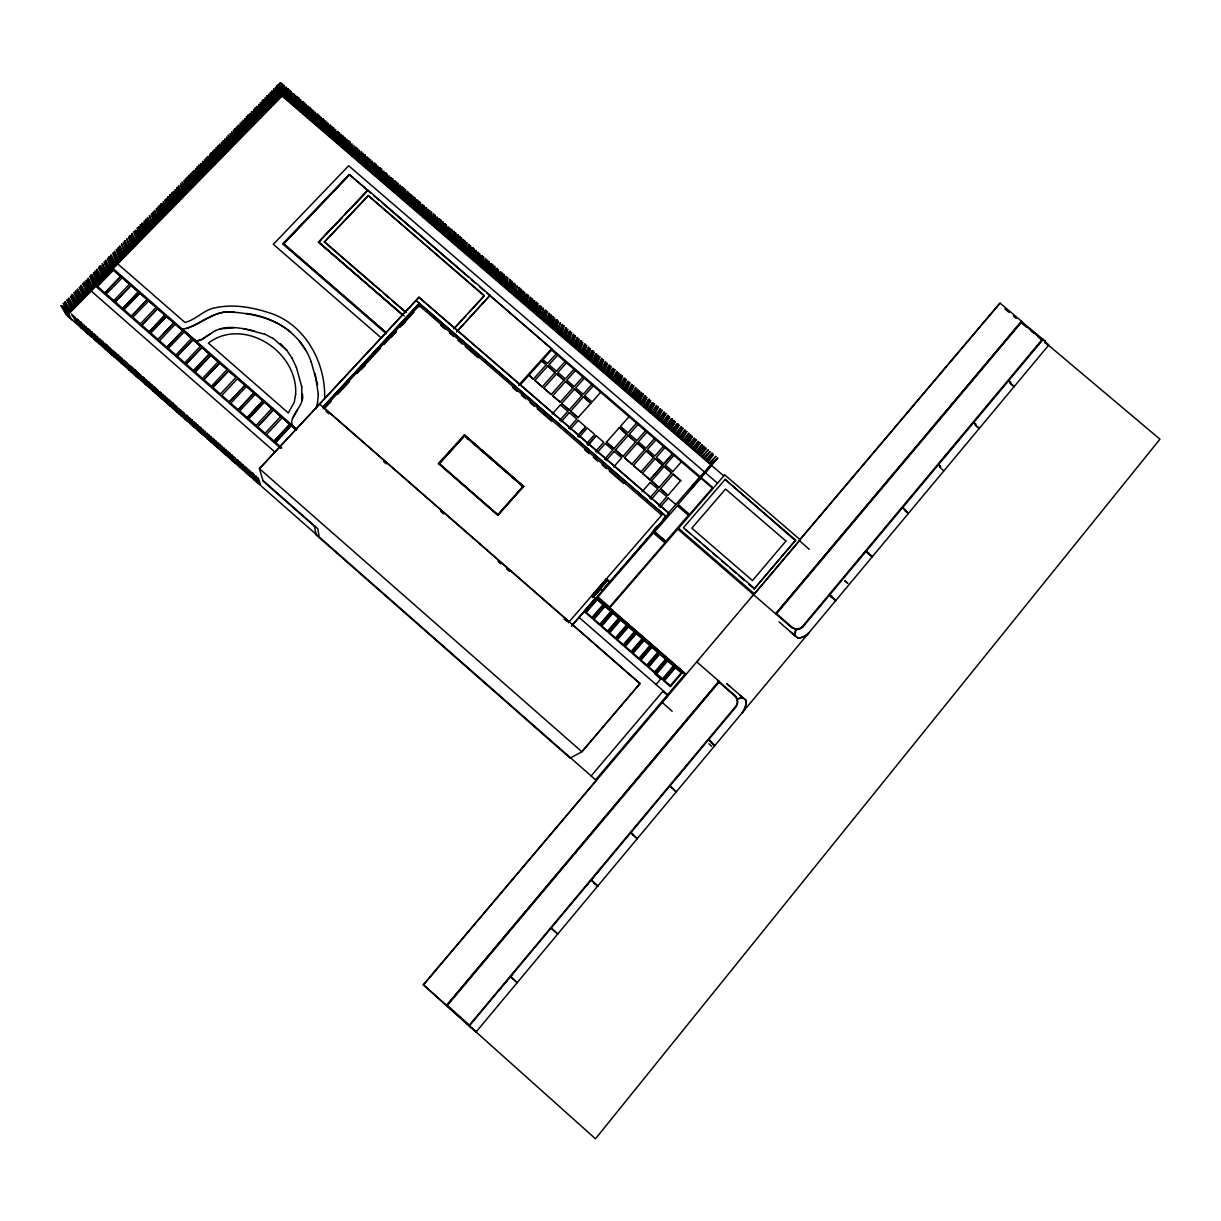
<?xml version="1.0" encoding="UTF-8"?>
<svg xmlns="http://www.w3.org/2000/svg" width="1221" height="1221" viewBox="0 0 1221 1221"><rect width="100%" height="100%" fill="white"/><g stroke="black" fill="none" stroke-linecap="round" stroke-linejoin="round"><path stroke-width="1.5" d="M375.458 176.022L375.931 164.377M376.541 175.977L376.037 164.377M377.274 177.579L377.304 166.483M378.357 177.533L377.884 165.964M379.09 179.136L379.151 168.071M380.174 179.105L380.25 168.025M380.906 180.708L381.471 169.139M381.99 180.662L381.578 169.139M382.722 182.265L382.845 171.245M383.806 182.219L383.943 171.199M384.554 183.837L384.691 172.833M385.622 183.791L385.79 172.787M386.37 185.394L387.011 173.901L387.454 185.348M388.186 186.966L388.4 176.022M389.27 186.92L389.499 175.977M390.003 188.522L390.247 177.61M391.086 188.477L391.346 177.564M391.819 190.094L392.552 178.663M392.903 190.049L392.674 178.663M393.635 191.651L393.94 180.784M394.719 191.605L395.039 180.739M395.467 193.223L396.245 181.853M396.55 193.177L396.886 182.326M397.283 194.78L398.107 183.44M398.367 194.734L398.214 183.425M399.099 196.352L399.481 185.546M400.183 196.306L400.061 185.027M400.915 197.909L401.801 186.615M1010.545 382.524L1008.714 380.845M1010.164 383.15L1010.469 382.326M401.999 197.878L402.442 187.103M402.747 199.481L403.647 188.202M403.83 199.435L403.769 188.202M404.563 201.053L405.036 190.323M405.647 201.007L405.616 189.789M406.379 202.61L407.356 191.392M407.463 202.564L407.997 191.865M408.211 204.182L408.745 193.513M409.294 204.136L409.844 193.467L408.76 193.452M410.027 205.754L410.592 195.101M411.111 205.708L411.691 195.055L410.622 195.039M411.859 207.311L412.912 196.169M412.927 207.265L413.553 196.642M795.665 629.334L794.428 635.378L794.718 632.524M795.97 629.487L794.886 635.53M413.675 208.883L414.758 197.756M414.758 208.837L414.881 197.756M415.491 210.455L416.147 199.878M416.575 210.409L417.246 199.832L416.178 199.817M417.323 212.027L418.467 200.946M418.406 211.981L419.108 201.419M419.139 213.583L420.314 202.533M420.222 213.568L420.436 202.533M420.97 215.155L421.718 204.64M472.023 1028.357L471.382 1027.899L476.068 1031.989L1048.793 345.039L1043.07 339.469M1045.115 340.964L1044.703 341.911M416.102 300.564L666.3 516.498M422.054 215.125L422.817 204.609L421.733 204.594M943.772 470.863L940.033 467.322M422.787 216.728L424.023 205.723L423.87 216.697M314.545 526.358L263.141 481.196L259.432 468.681L419.001 297.222L669.108 513.278L650.747 534.905M424.618 218.3L425.885 207.311M425.702 218.269L426.526 207.799M419.062 306.944L419.368 303.129L322.97 407.036L419.352 303.373M426.45 219.841L427.274 209.417M795.1 633.211L794.703 635.622L794.81 632.921M427.518 219.841L428.373 209.417M428.266 221.413L429.594 210.5L429.349 221.413M317.582 402.93L318.299 394.108M324.633 398.946C325.9 364.316 306.944 327.167 273.458 314.255C254.609 307.616 233.928 303.449 214.118 308.028C203.159 310.378 195.757 319.856 184.936 322.451L117.75 263.889M302.335 394.139C306.089 406.837 281.41 420.741 296.734 429.029M301.862 400.213L301.74 386.66M430.097 222.985L431.44 212.103M431.181 222.985L431.562 212.088M708.623 739.941L714.743 745.558M431.913 224.557L433.302 213.69M432.997 224.542L433.943 214.194M433.745 226.129L435.164 215.293M434.829 226.114L435.271 215.278M435.576 227.701L437.011 216.88L436.645 227.686M437.393 229.273L438.873 218.483M438.476 229.258L439.514 218.986M439.224 230.845L440.72 220.07M440.308 230.83L440.842 220.07M441.056 232.417L442.124 222.176M442.139 232.402L443.223 222.176M442.887 233.974L443.986 223.779L445.055 223.687M443.956 233.974L445.085 223.764M979.364 428.327L975.289 424.984L979.013 428.586M444.703 235.546L446.306 224.862M445.787 235.546L446.413 224.862M446.535 237.133L447.695 226.969M447.619 237.118L448.794 226.969M448.366 238.706L449.557 228.571M449.45 238.69L450.656 228.556L449.572 228.525M450.198 240.278L451.877 229.655L451.266 240.262M452.029 241.85L453.739 231.257M453.098 241.834L454.365 231.761M453.846 243.422L455.586 232.845M454.929 243.406L455.708 232.845M455.677 244.994L456.99 234.951M456.761 244.978L458.089 234.951M457.509 246.566L458.852 236.553L459.92 236.462M458.592 246.55L459.951 236.553M459.34 248.138L461.172 237.652M460.424 248.138L461.813 238.141M461.172 249.71L462.576 239.759M462.255 249.71L463.675 239.743M1010.179 383.287L1014.224 386.523M463.003 251.282L464.896 240.842L464.087 251.282M464.835 252.869L466.758 242.445L465.918 252.854M466.666 254.441L468.62 244.047M467.75 254.426L469.261 244.551M468.498 256.013L470.482 245.65M469.581 256.013L470.589 245.635M470.329 257.585L471.886 247.756M518.101 481.623L523.748 486.523L464.499 434.874L438.415 463.827L457.02 443.269M471.413 257.585L472.985 247.741M472.161 259.173L474.206 248.84L473.244 259.157M473.992 260.745L476.068 250.442M475.076 260.729L476.175 250.442M475.824 262.317L477.93 252.045M476.907 262.317L478.571 252.549M477.655 263.889L479.334 254.166M478.739 263.889L479.899 253.647M479.502 265.476L481.196 255.769M480.57 265.461L482.295 255.754M481.333 267.048L483.516 256.853M482.417 267.048L483.638 256.853M483.165 268.62L485.378 258.455M484.249 268.62L486.019 258.959M484.996 270.207L487.24 260.058M486.08 270.192L487.881 260.561M486.828 271.779L489.117 261.66M487.912 271.779L489.224 261.66M488.675 273.367L490.521 263.782M489.743 273.351L491.62 263.767M490.506 274.939L492.841 264.865M491.59 274.923L493.482 265.369M492.338 276.526L494.703 266.468M493.421 276.511L494.826 266.468M402.793 315.216L318.528 242.307L367.842 190.018L490.079 295.268L456.7 331.883M494.169 278.098L496.123 268.589M495.253 278.083L497.206 268.574M496.016 279.67L498.443 269.673L497.1 279.67M460.744 439.163L464.499 434.874M497.847 281.257L499.847 271.795M498.931 281.242L500.946 271.779M499.679 282.829L502.182 272.894M500.763 282.829L502.808 273.397M501.526 284.417L504.044 274.496M502.609 284.401L504.151 274.481M503.357 286.004L505.448 276.618L506.517 276.526M504.441 285.989L506.547 276.602M505.204 287.576L507.783 277.701L506.272 287.561M507.036 289.163L509.645 279.304M508.119 289.148L510.286 279.807M508.882 290.735L511.507 280.922M509.951 290.735L512.148 281.425M510.714 292.323L512.927 283.028M511.797 292.307L514.026 283.028M512.561 293.91L515.247 284.127L513.629 293.895M514.392 295.482L517.124 285.729L515.476 295.482M516.239 297.069L518.986 287.347M517.307 297.054L519.627 287.851M518.07 298.657L520.863 288.95M519.154 298.641L521.504 289.453M519.917 300.229L522.283 291.071M520.985 300.229L523.366 291.056M521.749 301.816L524.603 292.17L522.832 301.801M523.595 303.403L526.022 294.292M524.679 303.388L527.121 294.276L526.037 294.246M525.442 304.975L528.342 295.375M526.51 304.975L528.464 295.375M527.274 306.563L530.219 296.993M528.357 306.563L530.86 297.497M529.12 308.15L532.097 298.596M530.204 308.135L532.738 299.099M530.967 309.737L533.501 300.732M532.035 309.722L534.6 300.717L533.531 300.687M532.799 311.324L535.378 302.335L536.446 302.243M533.882 311.309L536.477 302.32M534.645 312.912L537.698 303.434M829.837 594.917L835.698 600.656M315.781 409.05L317.567 402.777M535.729 312.897L537.82 303.419M536.492 314.484L539.133 305.555M537.576 314.484L540.216 305.54M538.339 316.071L541.452 306.654M539.407 316.071L541.575 306.639M540.17 317.658L543.33 308.257M541.254 317.643L543.437 308.257M542.017 319.246L544.749 310.393L545.818 310.302M543.101 319.23L545.848 310.378M543.864 320.833L547.069 311.492L544.948 320.818M545.711 322.42L548.946 313.095M546.794 322.405L549.603 313.599M547.557 324.008L550.824 314.713M548.641 323.992L551.465 315.216M549.404 325.595L552.701 316.315M550.473 325.58L553.342 316.819M533.348 379.136L528.952 375.122L533.348 379.136L546.26 364.743L541.803 360.912L546.26 364.743M551.251 327.182L554.578 317.933L552.319 327.167M534.844 380.418L542.277 386.828L534.844 380.418L547.741 366.025L555.112 372.588L547.741 366.025M868.146 553.296L866.696 550.869M868.589 552.579L868.497 553.754L872.267 556.791L867.047 552.365M553.098 328.77L555.998 320.055M543.024 359.661L547.481 363.492L556.12 353.922M554.166 328.77L557.097 320.055M554.945 330.357L558.333 321.154L556.013 330.357M556.791 331.944L560.21 322.771M551.571 348.748L490.033 295.543M551.678 350.091L699.404 477.304L667.658 513.888M557.86 331.944L560.317 322.756M558.638 333.531L562.087 324.389M559.706 333.547L562.728 324.893M560.485 335.103L563.965 326.007M561.553 335.134L564.071 325.992M543.772 388.11L551.205 394.536L543.772 388.11L556.654 373.718L564.026 380.28L556.654 373.718M562.332 336.691L565.842 327.61M563.4 336.721L566.483 328.128M557.6 355.204L548.962 364.774L556.394 371.169L565.018 361.599M564.178 338.278L567.719 329.227L565.247 338.309M566.025 339.865L569.154 331.334L570.207 331.257M567.093 339.896L570.238 331.364M902.899 507.539L908.409 513.446L904.639 510.454M904.685 509.203L908.088 513.659M567.872 341.453L571.474 332.463M568.94 341.483L571.596 332.448M569.719 343.04L573.351 334.066M570.787 343.07L573.992 334.6M571.581 344.643L575.228 335.683M552.701 395.833L560.21 402.106L573.015 387.82L565.582 381.41L552.701 395.833L560.21 402.106M572.634 344.658L575.35 335.683M566.513 362.866L557.875 372.451L565.308 378.861L573.931 369.261M573.427 346.23L577.106 337.301M574.496 346.26L577.747 337.82M575.274 347.817L578.998 338.919L576.343 347.848M577.121 349.404L580.433 341.025M565.582 381.41L573.015 387.82M578.189 349.435L581.517 341.056M940.017 467.2L940.475 466.315M578.968 351.007L582.753 342.155L580.036 351.022M580.83 352.594L584.63 343.773M560.363 404.975L567.872 411.263L559.63 420.558M581.883 352.625L585.271 344.291M561.645 403.541L569.093 409.981L561.645 403.541L574.511 389.102L581.883 395.665L574.511 389.102M575.412 370.543L566.803 380.143L574.236 386.538L582.844 376.938M582.676 354.182L586.523 345.39M583.745 354.212L586.629 345.375M584.523 355.769L588.4 347.008M585.592 355.799L589.041 347.527M586.37 357.371L590.277 348.626M587.438 357.402L590.399 348.611M588.232 358.959L591.712 350.732L592.78 350.656M975.304 424.923L975.823 424.069L973.839 422.359M589.3 358.989L592.796 350.763M590.079 360.546L594.047 351.862L591.147 360.577M569.307 412.698L576.831 419.001L568.604 428.296M584.34 378.22L575.717 387.82L583.165 394.246L591.773 384.615M570.589 411.263L578.113 417.551L590.903 403.22L583.44 396.81L570.589 411.263L578.113 417.551M591.926 362.149L595.482 353.968L596.55 353.892M592.994 362.179L596.565 353.998M593.788 363.736L597.817 355.097M594.856 363.766L598.458 355.616M595.634 365.338L599.694 356.715M596.703 365.354L599.816 356.7M583.44 396.81L590.827 403.373M597.496 366.926L601.571 358.333M598.565 366.956L602.212 358.852M599.343 368.528L603.464 359.951M600.411 368.544L603.586 359.936M593.253 385.897L584.661 395.528L592.109 401.953L600.778 392.155M578.266 420.421L585.729 426.877L577.564 436.05M601.205 370.116L605.341 361.569M602.258 370.146L605.982 362.088M603.052 371.703L607.234 363.186L604.12 371.733M604.914 373.305L608.669 365.308L609.737 365.232M605.967 373.336L609.752 365.338M606.761 374.908L611.004 366.437L607.829 374.923M608.623 376.495L612.438 368.544L613.507 368.483M609.691 376.526L613.522 368.574M585.729 426.877L577.64 435.912M610.469 378.098L614.774 369.673M611.538 378.113L614.896 369.658M612.332 379.685L616.666 371.291M613.4 379.716L617.307 371.825M614.178 381.288L618.543 372.909M615.247 381.303L619.184 373.443M616.04 382.875L620.436 374.542M617.109 382.906L621.077 375.061M617.902 384.478L622.313 376.16M618.971 384.508L622.435 376.144M619.749 386.08L623.763 378.281L624.831 378.205M620.817 386.095L624.847 378.312M595.527 451.572L603.754 442.231L596.26 435.775L588.034 445.1M621.611 387.668L626.098 379.41L622.679 387.698M623.473 389.27L627.548 381.532L628.601 381.456M624.542 389.301L628.632 381.547M625.32 390.873L629.868 382.646L626.388 390.888M627.182 392.46L631.761 384.279M628.25 392.49L632.402 384.798M629.044 394.062L633.653 385.897M630.112 394.093L633.775 385.882M630.906 395.665L635.546 387.515M606.44 442.216L613.934 448.672L606.44 442.216L619.261 427.671L626.663 434.264L619.261 427.671M631.974 395.68L636.187 388.049M292.674 418.513L297.497 409.829M632.768 397.268L637.423 389.148M633.821 397.283L638.079 389.667M634.615 398.855L639.316 390.766M635.683 398.885L639.972 391.3M636.477 400.457L641.208 392.399M637.545 400.488L641.849 392.918M629.029 416.697L620.451 426.373L627.93 432.814L636.492 423.122M638.339 402.06L643.101 394.017M639.407 402.091L643.223 394.017M640.201 403.663L644.551 396.153M641.269 403.678L645.634 396.169M614.148 451.404L621.733 457.753L613.522 467.109M615.43 449.969L622.924 456.425L615.43 449.969L628.235 435.409L635.637 442.002L628.235 435.409M642.063 405.265L646.886 397.268L643.131 405.28M643.925 406.852L648.336 399.404L649.404 399.328M644.993 406.883L649.419 399.42M645.787 408.455L650.671 400.519L646.855 408.486M637.988 424.42L629.426 434.111L636.904 440.552L645.451 430.845M647.649 410.058L652.121 402.655M648.717 410.088L653.204 402.671M649.511 411.66L654.456 403.785M650.579 411.691L654.578 403.769M651.373 413.263L656.349 405.403M644.703 449.603L631.913 464.194L624.419 457.722L637.225 443.147L644.703 449.603L637.225 443.147M652.441 413.293L656.99 405.937M653.235 414.865L658.241 407.036M654.303 414.896L658.363 407.02M655.097 416.468L660.134 408.653M656.165 416.498L660.775 409.188M646.947 432.142L638.4 441.849L645.894 448.29L654.425 438.568M656.959 418.07L662.026 410.287M658.027 418.101L662.148 410.287M658.821 419.673L663.919 411.92M659.889 419.703L664.575 412.439M631.913 464.194L624.496 457.6M660.683 421.276L665.811 413.537M661.751 421.306L665.933 413.537M633.424 465.491L640.918 471.962L633.424 465.491L646.199 450.9L653.617 457.493L646.199 450.9M662.545 422.878L667.719 415.171M663.598 422.924L668.36 415.705M664.407 424.481L669.612 416.804L665.476 424.526M655.921 439.865L647.389 449.587L654.883 456.044L663.415 446.306M666.284 426.083L671.077 418.925L672.13 418.864M667.338 426.129L672.145 418.956M668.162 427.671L672.969 420.543L674.023 420.482M669.2 427.732L674.038 420.604M670.024 429.273L675.289 421.688L671.062 429.334M642.429 473.26L649.938 479.746L642.429 473.26L655.204 458.653L662.698 465.109L649.938 479.746M671.886 430.876L676.77 423.809L677.823 423.748M672.924 430.937L677.823 423.87M655.204 458.653L662.606 465.247M673.748 432.493L679.09 424.954L674.801 432.539M664.911 447.603L656.379 457.341L663.873 463.797L672.496 453.907L663.873 463.797M675.625 434.096L680.982 426.587M676.663 434.157L681.623 427.121M697.008 661.706L698.61 659.813M677.487 435.699L682.89 428.22M678.525 435.76L682.997 428.205M679.349 437.301L684.783 429.838M680.402 437.362L685.424 430.387M681.226 438.904L686.675 431.471M650.167 482.493L657.768 488.858L649.679 498.153M671.703 472.878L658.943 487.53L651.434 481.043L664.209 466.407L671.611 473L664.209 466.407M682.264 438.965L686.797 431.471M683.088 440.522L688.583 433.104M684.126 440.567L689.209 433.653M673.9 455.341L665.369 465.094L672.878 471.55L681.394 461.797M684.95 442.124L690.476 434.737M686.004 442.185L691.117 435.286M686.828 443.727L692.383 436.37M687.866 443.788L692.49 436.37M688.69 445.329L694.276 438.003M689.728 445.39L694.917 438.553M658.943 487.53L651.526 480.921M690.567 446.947L696.184 439.636M691.605 446.993L696.291 439.636M659.187 490.277L666.803 496.657L658.623 506.074M680.723 480.647L667.979 495.314L660.454 488.827L673.214 474.175L680.631 480.769L673.214 474.175M692.429 448.55L698.076 441.269M753.723 594.673L752.136 596.52M693.467 448.611L698.717 441.819M694.291 450.152L699.984 442.902M695.344 450.213L700.091 442.902M696.168 451.77L701.877 444.536M697.206 451.816L702.518 445.085M698.03 453.373L703.784 446.169M699.084 453.434L704.41 446.718M699.908 454.975L705.677 447.802M667.979 495.314L660.546 488.705M700.946 455.036L706.318 448.351M668.208 498.076L675.839 504.456M701.785 456.593L708.211 449.877M702.823 456.654L708.226 449.984M703.647 458.196L710.118 451.511L704.7 458.257M596.993 591.376L595.024 593.772L601.556 586.034M595.527 594.734L597.13 591.483M705.524 459.813L712.011 453.144M595.268 593.986L598.244 590.399M601.694 586.141L592.338 597.069M706.562 459.859L712.026 453.266M593.879 594.062L595.146 595.176L607.676 580.036L593.36 596.535M662.85 513.782L568.314 622.741M707.386 461.416L713.293 454.349M572.527 624.618L595.375 598.29L592.017 595.36L595.268 598.397M708.439 461.477L713.415 454.334M472.329 1028.204L476.282 1031.745L469.322 1025.915L736.66 706.135L737.911 702.044L736.4 696.87L718.925 681.287L446.428 1005.57L719.032 681.226L696.718 661.843M498.366 991.131L501.083 987.911M504.38 983.943L507.188 980.6M510.592 976.495L513.293 973.29M584.92 887.514L587.774 884.111M591.162 880.051L593.879 876.8M597.115 872.908L599.999 869.489M678.082 775.976L680.585 773M684.081 768.803L686.69 765.689M857.447 561.263L859.889 558.348M863.552 553.952L865.994 551.022M944.26 457.326L946.702 454.395M950.381 450.015L952.823 447.084M956.486 442.689L958.928 439.758M1031.073 353.388L1033.531 350.458M1037.194 346.077L1039.666 343.086M68.513 314.194L282.051 96.047L723.748 475.931L724.709 474.862L800.274 539.835L754.517 593.94L678.54 528.281L677.792 529.105L791.559 627.579L796.443 629.609L799.572 629.197L802.975 626.846L1043.253 339.285L1042.032 340.262L1037.789 336.599M583.485 612.469L595.375 598.29M600.06 588.781L602.228 590.659L609.691 581.776L606.333 578.861L609.584 581.898M709.264 463.034L715.827 456.41M1021.595 321.26L775.64 613.812L1021.595 321.26L1000.106 303.159L999.114 304.029L799.755 539.728M710.301 463.08L715.827 456.532M698.687 478.998L713.934 461.263M591.132 775.946L663.262 690.811M748.534 584.004L754.196 588.904L795.68 540.109L725.137 479.441L795.161 540.506M754.196 588.904L795.68 540.109M595.589 779.868L684.874 674.328L597.038 597.878L583.821 612.072M471.382 1027.899L423.321 984.752L596.626 779.868M665.46 698.488L667.933 695.573M678.922 682.57L681.44 679.609M423.412 984.965L1000.106 303.159M709.584 466.437L717.719 458.043M654.685 531.898L665.872 541.376L688.4 515.308L677.35 505.753L654.685 531.898L665.766 541.483M602.991 604.731L592.002 617.429L586.217 612.393L597.222 599.709M699.725 479.044L717.734 458.165M667.383 659.111L654.792 673.931L660.683 679.059L656.043 684.523M673.351 666.071L662.484 678.861L656.684 673.809L667.597 660.973L673.397 666.04M675.396 667.841L664.529 680.646L670.344 685.714L681.257 672.863L675.442 667.811M646.779 665.186L657.707 652.38L651.877 647.374L640.979 660.118L646.825 665.155M319.688 404.166L640.018 683.516L581.822 751.831L570.07 758.043L316.086 534.859L314.423 525.64M640.018 683.516L581.913 751.785L259.432 468.681L419.001 297.222M665.506 659.233L659.706 654.181L648.824 666.956L654.639 672.023L665.552 659.203M644.047 640.552L633.15 653.296L638.949 658.348L649.877 645.558L644.093 640.521M634.187 631.974L623.275 644.688L617.475 639.636L628.433 626.892L634.233 631.929M625.305 646.458L636.263 633.699L642.048 638.736L631.104 651.51L625.35 646.428M609.63 607.966L686.11 674.374L609.63 607.966L724.709 474.862M610.744 611.568L599.801 624.236L594.032 619.2L605.021 606.501L610.79 611.523M725.137 479.441L683.394 527.731L754.67 588.568M592.796 597.588L600.274 588.965M595.146 595.176L600.473 589.041M653.266 530.479L656.959 526.22M663.14 519.093L665.445 516.437M690.598 488.263L711.461 464.209M602.228 590.659L669.108 513.278M571.459 626.342L653.403 531.837M691.162 488.995L712.026 464.942M660.134 507.371L668.314 497.954M592.292 595.039L605.921 579.349M593.635 596.214L606.318 580.234M651.098 499.572L659.279 490.155M640.918 471.962L653.708 457.356M650.015 479.624L662.698 465.109M642.063 491.773L650.259 482.371M622.924 456.425L635.729 441.865M644.566 396.123L645.619 396.077M597.023 452.854L605.25 443.513L612.728 449.984L604.517 459.325M613.934 448.672L626.739 434.127M606.013 460.622L614.239 451.282M586.538 443.803L594.764 434.478L587.286 428.022L579.059 437.332M588.11 444.963L596.26 435.775M497.802 514.835L523.061 486.401L464.56 435.592L439.178 463.614L497.802 514.835L523.061 486.401M523.809 486.37L497.909 515.43L438.431 463.644M569.093 409.981L581.959 395.512M561.126 421.84L569.368 412.545M570.085 429.594L578.327 420.283M552.167 414.102L560.424 404.823M551.205 394.536L564.087 380.128M580.448 341.01L581.486 340.964M542.277 386.828L555.173 372.436M446.764 455.387L439.148 463.782L464.56 435.592M449.297 452.579L464.514 435.775L468.788 439.499M518.513 385.287L551.633 348.58M519.963 385.149L551.724 349.939M556.013 320.024L557.066 319.963M453.769 328.708L484.325 295.543L368.147 195.497L324.343 242.063L380.494 290.629M454.975 327.762L466.422 315.339M468.971 312.576L484.233 296.001L368.147 195.497M456.73 331.715L490.079 295.268M490.537 263.736L491.59 263.69M496.138 268.544L497.191 268.498M481.211 255.723L482.264 255.677M252.289 472.771L253.846 479.777M471.901 247.71L472.954 247.665M323.168 408.806L419.185 305.525L661.721 515.125M324.588 408.394L331.059 401.434M337.53 394.459L349.175 381.929M356.944 373.565L380.25 348.489M384.127 344.322L396.23 331.303M400.015 327.228L413.904 312.271M361.218 369.612L365.003 365.537M391.514 337.011L396.55 331.578M402.869 324.786L405.387 322.069M282.234 417.689L289.728 424.359L282.234 417.689L266.575 434.447L274.084 441.147L289.728 424.359L274.084 441.147M240.4 463.232L241.499 463.186L243.742 469.795M242.307 464.911L243.406 464.85L246.367 473.199M457.02 234.92L458.058 234.875M291.193 425.519L275.58 442.46L291.193 425.519L296.184 429.884M228.983 453.22L230.082 453.159L232.509 459.935M248.641 418.742L256.151 425.427L271.795 408.547L264.346 402.03L248.641 418.742L264.346 402.03M230.891 454.884L231.99 454.823L234.386 461.584M273.321 409.997L257.646 426.74L273.29 409.859L280.784 416.529L273.29 409.859M232.784 456.547L233.883 456.501L236.248 463.232M236.599 459.89L237.698 459.844L239.988 466.514M238.492 461.569L239.591 461.507L241.865 468.162M257.6 426.602L265.11 433.287L280.754 416.376M219.948 444.368L222.039 451.831M262.851 400.732L247.191 417.582L262.851 400.732L255.403 394.215L239.698 410.912L247.191 417.582M223.29 448.199L224.389 448.153L226.908 455.006M225.183 449.877L226.282 449.816L228.77 456.654M227.091 451.541L228.19 451.48L231.395 460.042M442.139 222.13L443.192 222.085M246.474 386.401L230.8 403.22L238.248 409.752L253.953 393.07L246.474 386.401L253.953 393.07M253.922 392.903L238.248 409.752M212.881 387.423L220.375 394.093L236.065 377.289L228.632 370.802L212.881 387.423L228.632 370.802M194.826 423.199L195.909 423.138L199.649 432.142M237.561 378.602L245.039 385.256L237.561 378.602L221.871 395.39L229.304 401.923L245.039 385.256L229.304 401.923M196.718 424.862L197.817 424.801L201.511 433.791M203.968 379.594L211.447 386.263L227.152 369.505L219.734 363.003L203.968 379.594L219.734 363.003M189.133 418.208L190.232 418.147L194.047 427.243M191.025 419.871L192.124 419.81M186.141 363.98L193.62 370.65L209.34 353.922L201.938 347.436L186.141 363.98L201.938 347.436M210.882 355.387L195.101 371.947L210.836 355.219L218.3 361.874L210.836 355.219M341.88 217.597L318.513 242.109L402.793 315.033M344.475 214.865L367.842 190.339L349.618 174.664L283.593 243.849L385.836 332.463M168.315 399.908L169.414 399.862L173.58 409.233M318.528 242.307L321.123 239.591M323.718 236.859L341.895 217.796M345.787 213.706L365.247 193.284M384.722 172.772L385.775 172.741M170.207 401.572L171.306 401.526L175.427 410.882M324.343 242.063L368.162 196.032M172.1 403.235L173.199 403.189M195.039 371.795L202.533 378.449L218.254 361.706M177.243 356.181L184.722 362.851L200.458 346.138L193.055 339.667L177.243 356.181L193.055 339.667M379.182 168.01L380.219 167.979M166.422 398.26L167.521 398.199L170.971 405.876M209.34 353.922L193.62 370.65M361.172 151.694L360.943 163.522M147.543 381.654L148.641 381.608L152.381 389.53M364.85 154.869L364.56 166.651M175.824 355.052L191.575 338.37L184.173 331.898L168.345 348.397L175.748 354.884M149.42 383.318L150.519 383.272L154.991 392.933M283.593 243.849L349.618 174.664M151.312 384.981L152.411 384.92L156.853 394.566M370.39 159.615L370.009 171.337M802.64 626.846L802.258 627.594M130.571 366.758L131.67 366.697L136.447 376.633M347.832 141.071L348.87 141.026M173.825 322.848L158.043 339.484L173.825 322.848L166.438 316.392L150.656 332.997L166.438 316.392M132.448 368.406L133.547 368.36L138.294 378.251M350.106 142.185L350.061 154.167M175.305 324.145L159.524 340.781L166.926 347.268L182.753 330.784L175.305 324.145L182.753 330.784M134.341 370.07L135.439 370.009M355.647 146.947L355.494 158.852M182.692 330.601L166.926 347.268M357.478 148.519L357.31 160.409M119.261 356.822L120.36 356.776L124.573 365.094M339.072 132.692L339.194 144.826M164.957 315.094L149.176 331.715L164.957 315.094L157.585 308.638L141.789 325.229L157.585 308.638M340.461 134.737L341.514 134.692L342.811 147.939M342.307 136.325L343.36 136.279M344.581 137.439L344.627 149.496M345.986 139.484L347.039 139.438L347.512 151.007M325.748 122.1L326.801 122.054L327.61 133.883M329.868 124.801L330.143 137.042M140.308 323.931L156.105 307.356L148.733 300.9L132.845 317.292L140.232 323.763M333.547 127.961L333.76 140.156M117.384 355.174L118.483 355.128M313.339 110.592L313.873 123.046M138.416 291.88L122.588 308.425L138.416 291.88L131.044 285.439L115.217 301.953L131.044 285.439M123.977 309.524L139.881 293.162L147.253 299.603L131.441 316.178L123.977 309.524L139.881 293.162M318.849 115.323L319.291 127.701M320.238 117.353L321.291 117.323L322.176 129.228M104.212 343.605L105.311 343.559L110.516 353.846M322.085 118.941L323.122 118.895M147.253 299.603L131.441 316.178M106.105 345.253L107.204 345.207M324.359 120.055L324.71 132.372M301.892 101.587L302.93 101.541M304.166 102.701L304.838 115.278M113.751 300.671L129.579 284.142L122.222 277.716L106.288 294.032L113.66 300.488M307.387 106.303L308.44 106.273L309.539 118.345M309.676 107.433L310.256 119.933M92.949 333.699L94.048 333.654L100.534 343.971M97.451 286.294L113.4 269.994L120.742 276.419L104.899 292.918L97.451 286.294L113.4 269.994M289.499 90.095L290.415 102.869M72.314 315.583L73.413 315.537L78.388 324.511M292.719 93.696L293.773 93.666L295.1 105.937M120.742 276.419L104.899 292.918M296.382 96.856L297.436 96.81M79.808 322.161L80.907 322.115M298.672 97.97L299.42 110.623M81.685 323.809L82.784 323.763M61.081 305.708L62.179 305.662L69.902 318.162M63.324 303.403L71.749 319.78M70.436 296.169L74.969 305.998M71.734 294.841L72.833 294.795L77.808 304.09M82.845 283.516L87.164 293.544M84.142 282.204L85.241 282.158L90.003 291.636M89.911 276.312L94.109 286.447M91.209 275L92.292 274.954L96.947 284.569M98.733 267.323L102.762 277.579M100.015 266.01L101.114 265.964L105.617 275.717M102.243 263.736L106.227 274.053M104.014 261.95L107.952 272.283M108.806 257.051L109.89 257.005L114.255 266.895M112.79 253.006L116.59 263.461M121.535 244.078L125.198 254.67M123.29 242.292L126.908 252.915M129.808 235.653L130.891 235.607L134.89 245.818M133.761 231.624L137.21 242.399M137.24 228.083L140.629 238.904M140.262 225L141.331 224.954L145.162 235.317M142.002 223.229L143.071 223.184L146.871 233.577M149.405 215.674L152.594 226.694M151.145 213.919L154.304 224.954M156.334 208.623L159.417 219.734M159.341 205.555L160.409 205.51L163.919 216.163M161.065 203.8L162.134 203.754L165.613 214.438M167.979 196.764L169.047 196.718L172.405 207.494M180.479 184.005L183.15 195.482M182.204 182.265L184.844 193.757M183.913 180.51L186.538 192.033M197.161 167.002L198.229 166.972L201.114 178.174M198.87 165.262L199.939 165.217L202.793 176.465M200.58 163.522L201.648 163.477L204.472 174.74M209.569 154.365L211.767 166.254M228.251 135.317L230.143 147.497M229.945 133.593L231.807 145.787M231.639 131.868L233.47 144.093M233.333 130.143L235.134 142.384M234.569 128.892L235.622 128.846M240.094 123.26L241.789 135.592M246.383 116.85L247.436 116.804M248.061 115.125L249.13 115.095M253.571 109.524L255.036 122.039M254.792 108.272L255.845 108.242M258.608 104.396L259.997 116.972M260.287 102.686L261.645 115.293M261.966 100.977L263.309 113.599M263.187 99.725L264.24 99.679L266.041 111.874M266.987 95.849L268.254 108.547M268.666 94.139L269.902 106.868M270.329 92.445L271.535 105.189M273.672 89.041L274.832 101.831M275.351 87.332L276.48 100.153M278.235 84.386L279.288 84.341L280.845 96.764M282.173 83.806L283.196 96.673M284.005 85.378L284.997 98.214M285.836 86.95L286.798 99.771M287.225 88.98L288.278 88.935M799.099 540.735L800.274 539.835M1013.857 386.798L1010.652 383.44M752.991 595.009L754.517 593.94M215.613 330.433L202.06 339.407L196.428 341.422L182.509 329.136C200.87 326.282 214.469 308.241 234.814 312.469M210.485 333.791L201.999 339.24L196.367 341.254M790.216 631.73L797.969 638.079A16.804 16.194 52.9 0 0 809.172 632.478M742.811 697.756L740.277 698.412M739.697 695.054L746.062 700.396A17.018 16.529 60.7 0 1 742.307 712.667M215.674 330.601C227.793 324.786 241.743 328.373 254.243 330.876M186.508 328.525C202.503 322.619 216.132 309.005 234.768 312.301C254.823 314.133 275.519 319.108 291.178 332.478M737.759 698.717L742.704 697.435L737.85 699.007M676.236 791.742L672.206 787.713M676.037 791.971L670.131 786.232M220.177 328.892L233.989 327.686M637.24 838.506L631.135 832.722L632.982 834.34M637.041 838.751L633.287 835.362M797.969 638.079L792.719 633.653A152.854 35.653 39.6 0 1 788.827 630.311L779.029 621.84M797.71 638.217L797.832 638.217A16.789 16.178 52.9 0 0 808.913 632.615M439.178 463.614L497.863 514.697M597.756 885.866L591.651 880.188M597.557 886.11L591.33 880.326M607.264 580.509L606.196 580.128M246.031 313.476C274.557 316.636 301.755 334.279 311.294 362.164M243.406 328.495L264.545 334.188M1008.744 380.555L1010.698 382.188M973.656 422.558L975.548 424.206M938.598 464.682L940.338 466.163M938.415 464.911L940.323 466.636M600.015 589.285L599.053 588.812M557.753 933.836L551.434 928.082M557.554 934.08L553.601 930.539M829.929 594.642L835.881 600.427L830.295 596.382M264.514 334.02L273.153 338.476M710.805 741.452L708.867 739.743M273.122 338.309L286.706 350.29M902.716 507.753L904.502 509.416M1044.917 342.368L1048.656 345.222L1044.535 342.353M551.312 928.387L553.54 930.478M1021.397 321.428L1044.947 341.01M1044.749 342.094L1159.95 439.194L595.482 1138.796L423.321 984.752M1004.852 308.852L1009.141 312.469M1013.445 316.102L1016.299 318.513M1022.038 323.336L1026.327 326.953M1030.631 330.57L1033.485 332.982M714.941 745.482L710.744 741.422M710.958 742.521L714.728 745.726M631.043 833.043L632.951 834.721M746.046 700.289L740.781 695.787A154.273 29.487 40 0 1 736.874 692.414L727.014 683.836M517.246 982.432L513.4 978.998M868.146 553.678L872.45 556.562L868.329 553.113M284.127 85.378L286.08 98.184M291.453 91.667L294.017 105.968M298.779 97.97L300.503 110.592M300.61 99.542L302.32 112.134M306.12 104.273L307.723 116.789M313.446 110.577L314.957 123M315.293 112.164L316.758 124.557M317.613 114.163L316.575 114.194L317.475 126.16M328.144 123.214L329.411 135.439M333.669 127.946L334.844 140.11M335.5 129.533L336.645 141.667M337.835 131.532L336.782 131.578L337.378 143.269M350.229 142.185L351.144 154.121M353.907 145.36L354.762 157.25M357.6 148.519L358.394 160.363M359.432 150.107L360.21 161.92M364.972 154.853L365.644 166.605M370.497 159.615L371.092 171.291M372.344 161.203L372.909 172.848M374.694 163.217L373.641 163.248L373.641 174.45M277.121 85.623L279.197 98.428M273.794 89.026L275.915 101.786M270.452 92.445L272.619 105.143M517.048 982.676L513.202 979.242M717.49 483.165L348.657 165.751L273.321 244.292L381.334 337.958M267.094 95.849L269.337 108.516M370.711 193.04L349.145 174.466L282.661 243.895L386.355 333.76M373.595 195.513L379.334 200.458M382.204 202.93L468.437 277.167M471.306 279.64L475.625 283.364M479.929 287.072L484.233 290.781M487.118 293.254L713.308 488.003M830.478 596.169L833.043 598.382M257.524 106.517L256.471 106.563L258.348 118.666M239.011 125.397L237.942 125.442L240.125 137.301M237.317 127.121L236.264 127.167L238.461 138.996M418.971 297.466L668.971 513.431M686.233 530.173L690.476 533.852M694.718 537.515L700.396 542.414M703.22 544.856L708.882 549.755M713.14 553.418L717.383 557.097M721.626 560.76L727.289 565.659M730.127 568.101L735.79 573M738.629 575.442L744.291 580.341M228.373 135.317L231.227 147.405M417.536 301.801L666.178 516.651M440.689 325.381L445.024 329.121M449.343 332.845L453.663 336.584M457.982 340.323L462.301 344.063M465.186 346.55L478.144 357.753M512.728 387.637L517.048 391.376M521.367 395.1L525.686 398.84M530.006 402.579L534.34 406.303M537.209 408.806L551.617 421.245M584.752 449.893L589.071 453.617M593.406 457.356L597.725 461.095M602.045 464.835L606.364 468.559M609.248 471.047L623.656 483.501M219.887 143.956L222.894 155.922M218.193 145.696L221.215 157.631M216.483 147.42L219.551 159.341M324.298 241.56L406.44 312.607M383.379 293.132L389.148 298.107M392.017 300.595L404.975 311.813M318.483 241.819L404.243 316.01M213.095 150.9L216.209 162.759M211.386 152.625L214.53 164.469M208.47 156.532L207.402 156.563L210.088 167.979M283.562 243.651L385.851 332.295M192.613 171.764L196.062 183.333M190.888 173.519L194.383 185.058M189.179 175.259L192.689 186.767M187.469 177.014L191.01 188.492M185.745 178.754L189.316 190.217M182.311 182.25L185.943 193.666M180.601 184.005L184.249 195.391M178.877 185.76L182.57 197.115M464.468 435.058L478.586 447.313M481.41 449.771L496.932 463.247M499.755 465.689L506.807 471.825M509.63 474.267L515.277 479.166M471.642 441.971L523 486.569L464.514 435.775M177.167 187.515L180.876 198.84M171.993 192.765L175.793 204.029M170.268 194.536L174.099 205.769M726.983 683.989L729.807 686.446M167.323 198.474L166.239 198.519L169.612 209.31M717.46 680.494L720.298 683.119M727.304 689.056L730.219 691.758M158.684 207.28L157.601 207.326L161.111 217.994M156.456 208.608L160.516 219.643M154.716 210.378L158.806 221.383M152.991 212.149L157.112 223.122M597.176 599.755L602.945 604.777M149.527 215.674L153.693 226.602M147.787 217.445L151.999 228.342M146.047 219.215L150.29 230.082M139.591 226.724L138.522 226.77L142.353 237.164M137.363 228.068L141.743 238.812M579.151 617.475L667.673 694.657M662.82 691.315L667.246 695.176M132.127 233.394L136.599 244.063M322.558 406.669L569.535 622.191M572.42 624.694L639.911 683.592M326.038 411.309L328.907 413.812M383.379 461.355L386.248 463.858M440.72 511.385L443.589 513.888M498.061 561.431L500.931 563.934M506.669 568.94L509.539 571.443M564.01 618.986L566.88 621.489M125.153 240.506L129.747 251.068M121.657 244.078L126.312 254.579M119.902 245.864L124.588 256.334M118.651 248.077L117.567 248.122L121.749 258.18M114.652 251.205L119.414 261.615M111.142 254.792L115.98 265.14M105.876 260.149L110.79 270.421M113.156 268.589L296.749 429.182M113.477 270.192L120.833 276.618M131.135 285.622L138.492 292.063M139.957 293.345L147.329 299.786M157.646 308.821L165.033 315.277M166.499 316.56L173.886 323.031M193.116 339.835L200.458 346.138M201.999 347.603L209.401 354.09M219.78 363.171L227.152 369.505M228.693 370.955L236.065 377.289M262.897 400.885L255.403 394.215M264.377 402.182L271.795 408.547M291.224 425.671L296.199 430.021M102.366 263.736L107.341 273.962M98.84 267.323L103.877 277.488M597.68 886.125L593.757 882.707M97.085 269.124L102.152 279.258M95.33 270.925L100.412 281.028M90.033 276.312L95.207 286.325M670.253 785.958L672.389 788.217M88.263 278.113L93.468 288.095M115.125 301.77L122.588 308.425M141.712 325.061L149.176 331.715M150.58 332.829L158.043 339.484M275.549 442.323L281.822 447.924M95.818 286.294L280.784 448.351M86.996 280.357L85.913 280.403L90.629 290.003M82.967 283.516L88.263 293.422M91.193 291.025L274.817 451.984M81.197 285.317L86.523 295.192M77.656 288.934L83.043 298.748M75.885 290.735L81.303 300.534M68.788 297.97L74.313 307.646M65.232 301.587L70.833 311.218M63.446 303.403L68.223 311.477M262.897 480.387L317.781 528.724L319.337 537.713M63.538 306.868L69.17 316.407M74.786 316.743L80.968 327.884M78.541 320.024L86.508 332.753M84.157 324.969L90.201 335.989M86.035 326.618L92.048 337.606M89.789 329.914L94.994 339.102M95.925 335.302L94.826 335.363L99.435 344.108M97.298 336.523L101.618 344.154M102.93 341.468L108.669 352.228M108.577 346.413L114.225 357.097M110.455 348.077L115.323 356.959M114.225 351.373L119.032 360.21M116.102 353.022L121.627 363.599M121.749 357.982L126.435 366.727M125.504 361.294L130.876 371.733M127.396 362.958L132.738 373.367M136.813 371.23L141.27 379.762M138.706 372.878L143.116 381.395M140.583 374.542L145.711 384.768M144.353 377.854L148.687 386.279M146.245 379.502L150.534 387.912M155.678 387.805L160.562 397.802M157.57 389.453L162.424 399.435M161.355 392.78L165.4 400.976M163.232 394.429L167.994 404.334M165.125 396.092L169.856 405.967M174.588 404.395L179.151 414.148M176.48 406.059L181.013 415.781M184.05 412.713L187.729 420.589M187.836 416.04L192.185 425.595M201.099 427.686L204.502 435.332M202.991 429.365L207.112 438.705M204.884 431.028L208.974 440.338M214.377 439.362L217.567 446.81M216.27 441.025L219.429 448.443M218.177 442.689L221.291 450.091M220.07 444.368L223.916 453.479M221.978 446.031L225.778 455.112M235.287 457.722L238.873 466.62M246.703 467.75L249.359 474.74M248.611 469.429L251.221 476.388M250.503 471.092L253.098 478.022M254.319 474.45L257.6 483.073M256.227 476.114L258.73 482.967M258.135 477.793L260.592 484.615M67.17 315.552L91.483 336.92M94.338 339.423L596.306 780.478M799.297 540.552L809.248 549.328M662.286 702.533L672.16 711.294M708.867 743.787L711.69 746.29M510.836 976.693L512.728 978.387M510.622 976.953L512.698 978.799M632.768 834.569L633.317 835.362M280.433 343.635L286.676 350.122L292.002 358.119M831.806 596.275L831.776 597.405M299.237 340.69L305.937 350.58M62.943 307.448L68.071 316.544M61.065 305.815L66.224 314.926M71.551 313.904L76.541 322.893M64.621 302.182L69.719 311.355M71.474 309.569L66.88 299.786L72.573 309.432M77.182 318.834L82.814 329.502M68.178 298.565L73.214 307.784M80.922 322.13L88.355 334.371M71.077 296.611L76.068 305.876M88.431 328.724L93.895 339.24M71.734 294.933L76.709 304.227M95.742 340.857L91.544 331.563L97.588 342.475M78.449 302.442L73.993 292.552L79.548 302.304M99.695 338.629L104.975 348.977M75.275 291.331L80.189 300.656M101.572 340.277L106.822 350.595M77.045 289.514L81.944 298.886M107.219 345.222L112.363 355.479M83.684 297.1L79.304 287.118L84.783 296.978M80.586 285.912L85.424 295.329M112.851 350.183L117.17 358.592M118.498 355.143L122.726 363.461M84.127 282.295L88.904 291.773M124.145 360.103L129.029 370.116M87.012 280.372L91.728 289.865M87.668 278.693L92.369 288.217M129.792 365.064L133.837 373.229M130.555 366.865L134.585 375M135.455 370.024L139.408 378.113M91.193 275.076L95.849 284.676M97.573 282.906L93.437 272.71L98.687 282.799M142.994 376.648L146.825 384.661M94.719 271.489L99.313 281.135M149.405 383.409L153.144 391.3M96.474 269.688L101.038 279.365M291.972 357.951L296.459 367.674M154.319 386.614L158.699 396.169M100 266.102L104.502 275.809M159.982 391.59L163.538 399.343M104.655 262.423L109.066 272.191M105.281 260.714L109.676 270.513M111.416 268.757L107.524 258.364L112.53 268.666M108.791 257.143L113.141 266.987M173.214 403.22L177.289 412.515M110.546 255.357L114.866 265.232M122.222 277.716L129.579 284.142M178.892 408.211L182.143 415.674M113.431 253.48L117.704 263.37M180.784 409.874L184.737 419.047M114.057 251.785L118.315 261.706M182.677 411.538L186.599 420.68M186.462 414.85L189.591 422.222M120.04 259.951L116.285 249.435L121.138 259.859M118.681 248.122L122.863 258.104M119.307 246.428L123.474 256.425M192.155 419.841L195.177 427.136M194.047 421.52L197.787 430.509M123.932 242.765L128.022 252.823M124.557 241.071L128.632 251.16M148.733 300.9L156.105 307.356M199.725 426.511L202.64 433.684M130.357 249.405L126.786 238.736L131.456 249.313M132.066 247.649L128.526 236.95L133.181 247.573M129.792 235.745L133.776 245.909M207.311 433.165L210.836 441.987M131.532 233.959L135.5 244.154M209.218 434.844L211.966 441.88M211.111 436.508L214.575 445.268M134.402 232.097L138.324 242.307M213.019 438.171L216.438 446.901M215.674 441.605L218.315 448.55M135.012 230.403L138.919 240.659M136.142 230.311L140.033 240.568M139.621 226.77L143.452 237.072M140.247 225.091L144.063 235.409M141.987 223.321L145.772 233.669M147.482 231.914L144.2 220.986L148.58 231.837M184.173 331.898L191.575 338.37M145.452 219.78L149.191 230.174M147.192 218.01L150.885 228.434M230.876 454.96L233.257 461.691M232.768 456.639L235.134 463.324M151.786 214.377L155.403 224.862M152.396 212.698L156.013 223.214M154.121 210.943L157.707 221.474M311.263 361.996L317.506 384.569M296.428 367.506L301.755 386.813M158.715 207.326L162.21 217.903M159.31 205.647L162.82 216.254M245.329 466.559L248.229 474.847M161.05 203.876L164.514 214.514M248 470.009L250.107 476.48M166.209 212.79L163.248 201.572L167.308 212.698M167.918 211.05L164.988 199.801L169.017 210.958M252.945 473.26L255.723 481.425M167.353 198.519L170.711 209.234M167.949 196.84L171.306 207.585M169.673 195.085L173 205.845M171.398 193.33L174.695 204.121M173.123 191.575L176.389 202.396M174.847 189.82L178.083 200.656M174.237 191.483L177.488 202.304M175.961 189.728L179.182 200.58M176.572 188.065L179.777 198.931M178.281 186.309L181.471 197.207M185.149 179.304L188.217 190.308M184.554 180.967L187.637 191.941M186.874 177.564L189.911 188.583M188.583 175.809L191.59 186.859M190.308 174.069L193.284 185.134M192.018 172.329L194.963 183.425M193.727 170.574L196.657 181.7M194.841 170.497L197.741 181.608M195.436 168.834L198.336 179.975M196.55 168.742L199.42 179.899M197.146 167.094L200.015 178.266M198.855 165.354L201.694 176.541M200.565 163.614L203.373 174.832M205.052 173.107L202.747 161.325L206.151 173.031M206.731 171.398L204.456 159.585L207.829 171.322M208.409 169.688L206.166 157.845L209.508 169.597M208.501 156.563L211.187 167.888M210.21 154.823L212.851 166.178M210.79 153.174L213.446 164.545M212.5 151.45L215.11 162.836M214.194 149.71L216.789 161.126M215.308 149.618L217.872 161.05M215.903 147.97L218.467 159.417M217.597 146.245L220.131 157.723M315.155 373.702L318.315 394.261M219.307 144.505L221.81 156.013M223.474 154.304L221.474 142.231L224.557 154.228M225.137 152.594L223.168 140.507L226.236 152.518M226.816 150.9L224.862 138.782L227.9 150.809M229.563 149.115L226.679 137.042L228.48 149.191M230.586 134.066L232.906 145.711M232.265 132.341L234.569 144.002M233.959 130.616L236.233 142.308M234.554 128.968L236.798 140.69M237.347 127.167L239.56 138.935M239.026 125.442L241.224 137.225M240.72 123.718L242.872 135.531M241.3 122.069L243.452 133.898M242.414 122.024L244.536 133.837M244.093 120.299L246.199 132.143M242.994 120.345L245.1 132.189M244.673 118.62L246.764 130.494M245.787 118.59L247.848 130.449M246.367 116.911L248.428 128.8M248.046 115.186L250.076 127.106M247.466 116.865L249.511 128.754M249.145 115.156L251.175 127.076M249.725 113.477L251.74 125.412M251.404 111.767L253.388 123.733M250.839 113.431L252.823 125.381M252.518 111.722L254.472 123.687M254.777 108.333L256.7 120.345M254.197 110.012L256.135 121.993M255.876 108.303L257.784 120.314M745.833 700.381L745.848 700.503A17.018 16.514 60.7 0 1 742.093 712.743M257.555 106.578L259.432 118.62M259.234 104.869L261.096 116.941M260.912 103.159L262.744 115.247M262.591 101.45L264.392 113.568M263.171 99.786L264.957 111.92M266.605 110.241L265.308 97.558L267.689 110.195M269.292 94.628L270.986 106.838M273.183 103.51L272.008 90.736L274.267 103.464M275.977 87.805L277.564 100.107M276.541 86.142L278.113 98.474M278.22 84.447L279.762 96.795M279.884 82.753L281.395 95.116M280.983 82.707L282.478 95.085M282.814 84.28L284.279 96.627M287.21 89.041L288.614 101.328M286.477 87.424L287.881 99.725M288.309 88.996L289.682 101.282M290.14 90.583L292.216 104.426M295.635 95.299L296.901 107.479M294.536 95.345L295.818 107.524M296.367 96.917L297.619 109.081M297.466 96.871L298.702 109.035M300.03 100.061L301.236 112.179M301.862 101.648L303.037 113.736M302.961 101.602L304.121 113.69M305.54 104.792L306.639 116.834M304.792 103.174L305.922 115.247M307.371 106.38L308.455 118.391M312.057 121.49L311.508 109.005L313.141 121.459M310.302 107.906L311.34 119.902M314.713 112.683L315.674 124.603M317.643 114.225L318.559 126.114M320.223 117.414L321.092 129.258M319.475 115.797L320.375 127.671M322.054 119.002L322.909 130.815M323.153 118.956L323.992 130.769M325 120.528L326.526 133.928M327.564 123.733L328.327 135.485M330.509 125.275L331.227 136.996M331.944 138.599L331.715 126.374L333.028 138.553M334.92 130.052L335.561 141.712M337.866 131.593L338.461 143.223M339.697 133.181L340.277 144.78M340.445 134.798L340.995 146.383M343.376 136.34L343.895 147.894M345.97 139.545L346.428 151.053M345.222 137.927L345.711 149.45M347.802 141.132L348.244 152.61M348.901 141.087L349.328 152.564M351.862 155.723L351.953 143.773L353.678 157.295M356.273 147.42L356.578 158.806M358.867 150.626L359.127 161.966M361.798 152.167L362.026 163.477M362.744 165.094L363.019 153.281L363.827 165.049M366.239 156.975L366.376 168.208M368.193 169.765L368.544 158.028L369.276 169.734M367.338 156.929L367.46 168.162M371.764 161.721L371.825 172.894M374.71 163.278L374.725 174.405M295.635 394.307L294.276 402.243L288.263 412.942L208.348 343.086C243.605 316.437 298.214 351.358 295.635 394.307M735.5 706.577L469.398 1025.121L447.39 1005.432L719.001 682.249L734.508 695.726A7.738 7.509 60.7 0 1 735.5 706.577M1042.047 339.606L802.487 626.388A7.647 7.357 52.9 0 1 791.956 627.06L776.571 613.751L1021.504 322.298L1042.047 339.606M682.142 672.832L670.436 686.675L663.598 680.708L675.32 666.895L682.142 672.832M666.452 659.172L654.715 672.969L647.878 667.017L659.63 653.235L666.452 659.172M667.46 660.057L655.738 673.87L662.576 679.822L674.297 666.01L667.46 660.057M785.958 541.056L752.487 580.555L691.819 528.174L725.549 489.056L785.958 541.056M658.607 652.35L646.871 666.132L640.033 660.179L651.785 646.413L658.607 652.35M642.948 638.72L631.181 652.457L624.374 646.52L636.141 632.799L642.948 638.72M643.971 639.606L632.203 653.357L639.026 659.294L650.778 645.527L643.971 639.606M635.118 631.913L623.351 645.634L616.544 639.697L628.327 625.991L635.118 631.913M618.559 618.36L607.615 631.043L601.846 626.007L612.82 613.293L618.589 618.33M619.49 618.299L607.692 631.99L600.9 626.068L612.698 612.393L619.49 618.299M620.512 619.184L608.714 632.875L615.521 638.812L627.304 625.106L620.512 619.184M620.589 620.131L609.661 632.829L615.445 637.866L626.404 625.121L620.619 620.085M664.957 542.933L609.554 607.02L597.893 596.871L653.372 532.905L664.957 542.933M712.392 488.064L689.606 514.407L678.052 504.441L700.869 478.128L712.392 488.064M611.69 611.507L599.877 625.183L593.085 619.261L604.899 605.601L611.69 611.507M597.1 598.809L585.271 612.454L592.063 618.375L603.891 604.716L597.1 598.809M847.649 583.195L844.764 580.723L847.664 583.18M237.897 140.613L235.653 128.892L237.897 140.629"/></g></svg>
